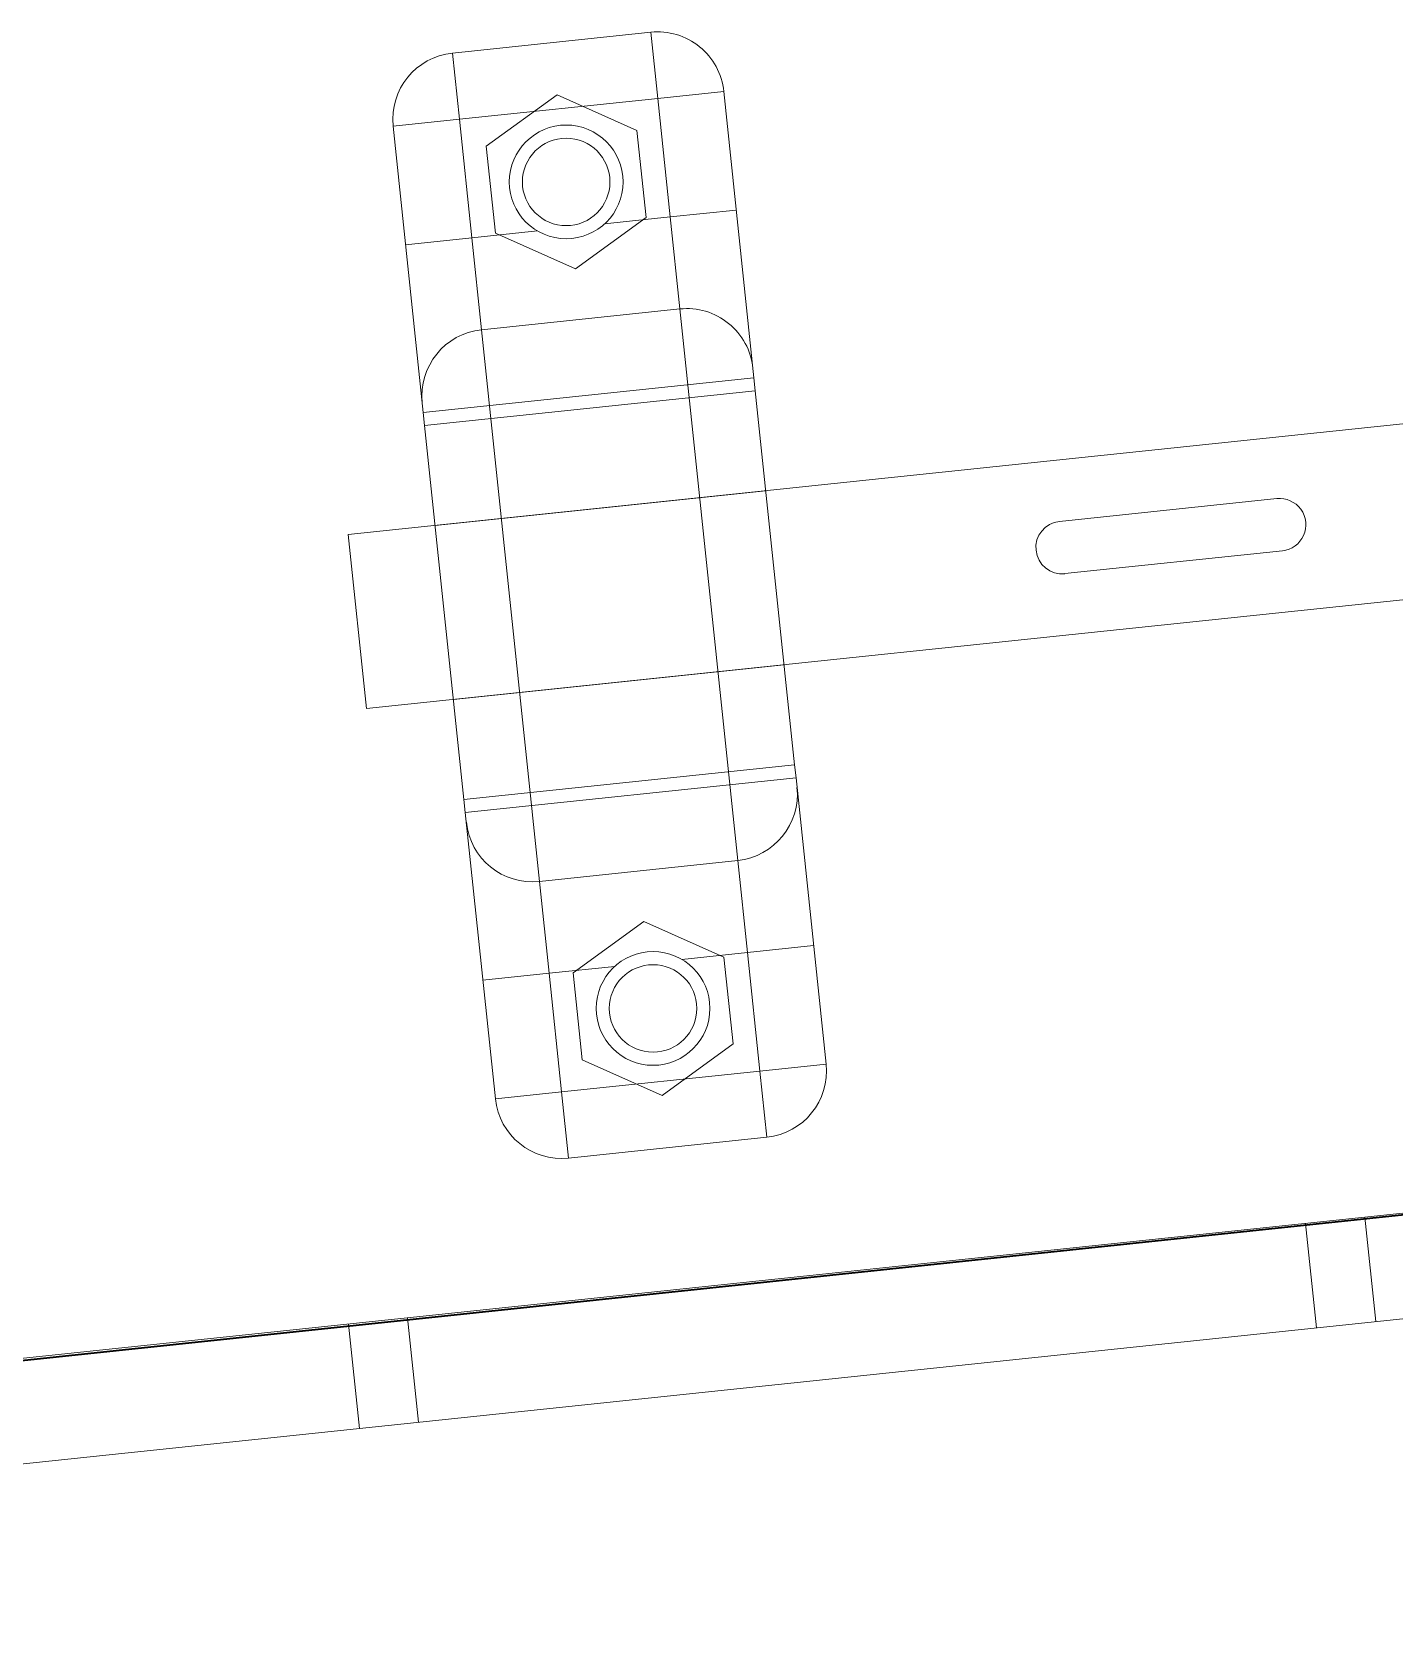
# Model space of a CAD drawing. Header units: millimetres. Extents: x 6115 to 12360, y 7255 to 12668.
# Drawn here: x 9343.3 to 9499, y 7619.5 to 7801.6 of the extents above; entities that cross this region are included whole.
import ezdxf

# ---------------------------------------------------------------- set-up
doc = ezdxf.new("R2010")
doc.units = ezdxf.units.MM
doc.layers.add('外形線', color=7, linetype='Continuous', lineweight=50)

msp = doc.modelspace()

# ---------------------------------------------------------------- linework, layer by layer
at = {"layer": '外形線', "linetype": 'Continuous', "lineweight": 18}
for p, q in [((9414.05, 7801.59), (9391.37, 7799.2)), ((9414.84, 7794.03), (9414.05, 7801.59)), ((9391.37, 7799.2), (9392.17, 7791.65)), ((9422.4, 7794.82), (9414.84, 7794.03)), ((9425.84, 7762.1), (9422.4, 7794.82)), ((9414.84, 7794.03), (9392.17, 7791.65)), ((9403.34, 7794.43), (9395.25, 7788.55)), ((9412.47, 7790.36), (9403.34, 7794.43)), ((9416.27, 7780.47), (9414.84, 7794.03)), ((9392.17, 7791.65), (9384.61, 7790.85)), ((9392.17, 7791.65), (9393.59, 7778.09)), ((9384.61, 7790.85), (9388.05, 7758.13)), ((9413.52, 7780.42), (9412.47, 7790.36)), ((9395.25, 7788.55), (9396.29, 7778.61)), ((9405.43, 7774.54), (9413.52, 7780.42)), ((9416.27, 7780.47), (9408.76, 7779.68)), ((9423.82, 7781.26), (9416.27, 7780.47)), ((9416.27, 7780.47), (9417.37, 7769.96)), ((9401.09, 7778.88), (9393.59, 7778.09)), ((9396.29, 7778.61), (9405.43, 7774.54)), ((9386.03, 7777.29), (9393.59, 7778.09)), ((9394.69, 7767.58), (9393.59, 7778.09)), ((9379.46, 7744.16), (9658.92, 7773.53)), ((9417.37, 7769.96), (9394.69, 7767.58)), ((9424, 7706.91), (9417.37, 7769.96)), ((9394.69, 7767.58), (9401.32, 7704.53)), ((9425.84, 7762.1), (9388.05, 7758.13)), ((9425.84, 7762.1), (9425.99, 7760.61)), ((9388.2, 7756.64), (9425.99, 7760.61)), ((9430.49, 7717.85), (9425.99, 7760.61)), ((9388.2, 7756.64), (9388.05, 7758.13)), ((9388.2, 7756.64), (9392.7, 7713.88)), ((9381.55, 7724.27), (9661.01, 7753.64)), ((9389.4, 7745.2), (9427.2, 7749.17)), ((9460.75, 7745.66), (9485.61, 7748.28)), ((9381.55, 7724.27), (9379.46, 7744.16)), ((9486.24, 7742.31), (9461.37, 7739.7)), ((9391.5, 7725.31), (9429.29, 7729.28)), ((9430.49, 7717.85), (9392.7, 7713.88)), ((9430.49, 7717.85), (9430.65, 7716.36)), ((9059.91, 7608.27), (10086.26, 7716.14)), ((9392.85, 7712.38), (9430.65, 7716.36)), ((9434.08, 7683.64), (9430.65, 7716.36)), ((9392.85, 7712.38), (9392.7, 7713.88)), ((9392.85, 7712.38), (9396.29, 7679.66)), ((9424, 7706.91), (9401.32, 7704.53)), ((9424, 7706.91), (9425.1, 7696.4)), ((9402.43, 7694.02), (9401.32, 7704.53)), ((9413.27, 7699.95), (9405.18, 7694.07)), ((9422.4, 7695.88), (9413.27, 7699.95)), ((9425.1, 7696.4), (9417.6, 7695.61)), ((9425.1, 7696.4), (9432.66, 7697.19)), ((9426.53, 7682.84), (9425.1, 7696.4)), ((9409.93, 7694.81), (9402.43, 7694.02)), ((9423.45, 7685.94), (9422.4, 7695.88)), ((9402.43, 7694.02), (9394.87, 7693.22)), ((9402.43, 7694.02), (9403.85, 7680.46)), ((9405.18, 7694.07), (9406.22, 7684.13)), ((9415.36, 7680.06), (9423.45, 7685.94)), ((9674.38, 7684.92), (9058.66, 7620.2)), ((9406.22, 7684.13), (9415.36, 7680.06)), ((9426.53, 7682.84), (9434.08, 7683.64)), ((9403.85, 7680.46), (9426.53, 7682.84)), ((9427.32, 7675.28), (9426.53, 7682.84)), ((9396.29, 7679.66), (9403.85, 7680.46)), ((9403.85, 7680.46), (9404.65, 7672.9)), ((9427.32, 7675.28), (9404.65, 7672.9)), ((9490.14, 7653.49), (9488.89, 7665.42)), ((9496.91, 7654.2), (9495.65, 7666.13)), ((9387.51, 7642.7), (9386.25, 7654.64)), ((9380.75, 7641.99), (9379.49, 7653.92))]:
    msp.add_line(p, q, dxfattribs=at).dxf.unprotected_set("ltscale", 0)
at = {"layer": '外形線', "linetype": 'Continuous', "lineweight": 35}
msp.add_line((10105.89, 7730.27), (9037.88, 7617.63), dxfattribs=at).dxf.unprotected_set("ltscale", 0)
at = {"layer": '外形線', "linetype": 'Continuous', "lineweight": 18}
for centre, radius in [((9404.38, 7784.48), 6.5), ((9404.38, 7784.48), 5), ((9414.31, 7690), 6.5), ((9414.31, 7690), 5)]:
    msp.add_circle(centre, radius, dxfattribs=at).dxf.unprotected_set("ltscale", 0)
for centre, radius, start, end in [((9414.84, 7794.03), 7.6, 6, 96), ((9392.17, 7791.65), 7.6, 96, 186), ((9418.16, 7762.4), 7.6, 6, 96), ((9395.49, 7760.02), 7.6, 96, 186), ((9485.92, 7745.29), 3, 276, 96), ((9461.06, 7742.68), 3, 96, 276), ((9423.2, 7714.47), 7.6, 276, 6), ((9400.53, 7712.08), 7.6, 186, 276), ((9426.53, 7682.84), 7.6, 276, 6), ((9403.85, 7680.46), 7.6, 186, 276)]:
    msp.add_arc(centre, radius, start, end, dxfattribs=at).dxf.unprotected_set("ltscale", 0)

doc.saveas('drawing.dxf')
